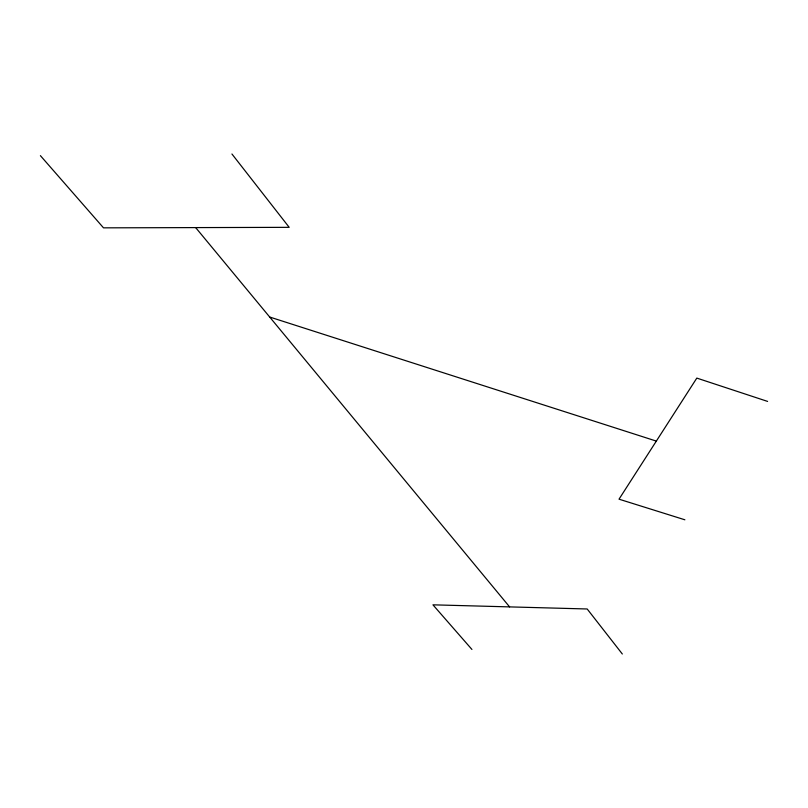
<?xml version="1.0" encoding="UTF-8"?>
<svg xmlns="http://www.w3.org/2000/svg" width="808" height="808" viewBox="0 0 808 808"><rect width="100%" height="100%" fill="white"/><g stroke="black" fill="none" stroke-linecap="round" stroke-linejoin="round"><path stroke-width="1.21" d="M684.881 519.797L619.019 499.182L696.819 378.094L767.6 401.414M269.69 317.029L656.338 441.097M40.4 155.641L103.505 227.846L289.203 227.341L231.936 153.995M471.933 649.45L432.936 604.828L587.184 608.98L622.332 654.005M195.667 227.593L509.596 606.889"/></g></svg>
